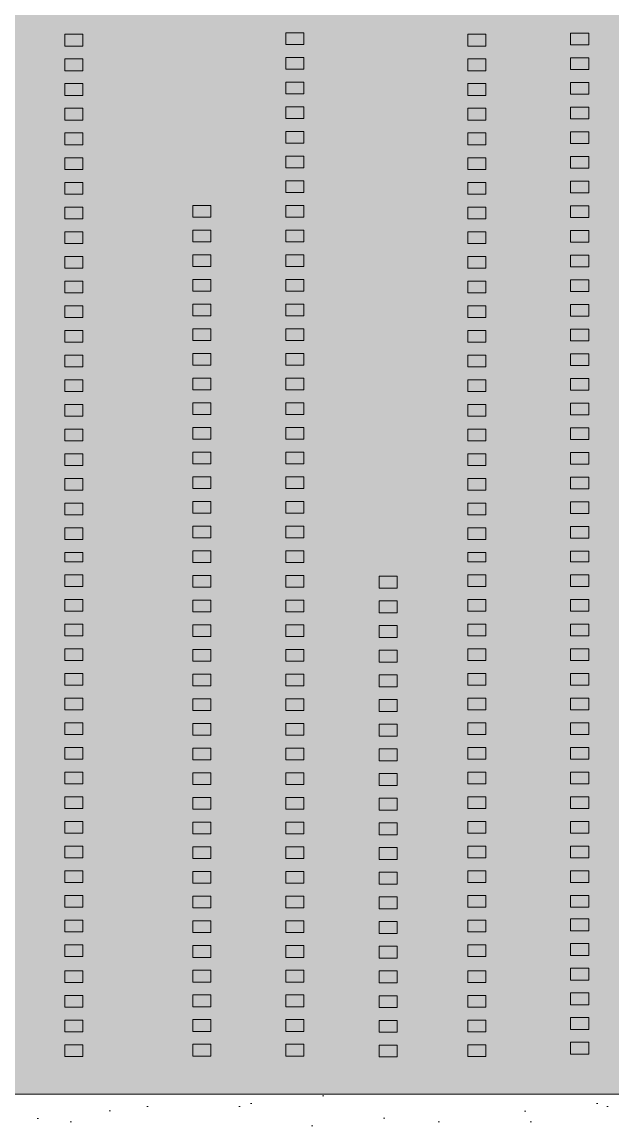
# Model space of a CAD drawing. Header units: millimetres. Extents: x 476244520 to 476657119, y 4620824743 to 4621446928.
# Drawn here: x 476556493 to 476559757, y 4621025817 to 4621031898 of the extents above; entities that cross this region are included whole.
import ezdxf

# ---------------------------------------------------------------- set-up
doc = ezdxf.new("R2010")
doc.units = ezdxf.units.MM
doc.header["$MEASUREMENT"] = 0
doc.layers.add('New_2D Drafting - General_Pen_No__30_Pen_No__9_Pen_No__9_Pen_No__254', color=7, linetype='Continuous', lineweight=0, true_color=0xcccccc)
for name, color, linetype, lineweight in [('New_2D Drafting - General_Pen_No__30_Pen_No__9_Pen_No__9_Pen_No__42', 250, 'Continuous', 0), ('New_2D Drafting - General_Pen_No__30_Pen_No__9_Pen_No__9_Pen_No__7', 7, 'Continuous', 0), ('New_Structural - Bearing_Pen_No__250', 7, 'Continuous', 0)]:
    doc.layers.add(name, color=color, linetype=linetype, lineweight=lineweight)

msp = doc.modelspace()

# ---------------------------------------------------------------- hatches: boundary and pattern name
at = {"layer": 'New_2D Drafting - General_Pen_No__30_Pen_No__9_Pen_No__9_Pen_No__254', "linetype": 'Continuous', "lineweight": 0, "true_color": 0xcccccc}
h = msp.add_hatch(dxfattribs=at)
h.set_pattern_fill('BRICK___RUNNING_BOND', color=254, style=0, pattern_type=2)
h.set_pattern_definition([(180, (476560325.686, 4621034175.24), (0, 66.64), []), (90, (476560325.69, 4621034175.24), (244.8, 0), [66.64, -66.64]), (90, (476560203.29, 4621034241.88), (244.8, 0), [66.64, -66.64])])
h.paths.add_polyline_path([(476553155.334, 4621038706.026), (476553155.326, 4621028596.024), (476553225.73, 4621028596.024), (476553225.73, 4621025966.681), (476553230.285, 4621025966.024), (476570925.391, 4621025966.024), (476570995.391, 4621025966.024), (476570995.391, 4621029166.014), (476570995.391, 4621039165.621), (476553155.334, 4621039165.617)])
h.paths.add_polyline_path([(476562025.094, 4621031666.024), (476563625.528, 4621031666.024), (476563625.528, 4621030066.024), (476562025.094, 4621030066.024)], flags=0)
h.paths.add_polyline_path([(476562025.527, 4621036466.024), (476563625.527, 4621036466.024), (476563625.527, 4621038066.024), (476562025.527, 4621038066.024)], flags=0)
h.paths.add_polyline_path([(476563625.961, 4621033266.024), (476562025.527, 4621033266.024), (476562025.527, 4621034866.024), (476563625.961, 4621034866.024)], flags=0)
h.paths.add_polyline_path([(476563625.528, 4621026866.024), (476563625.528, 4621028466.024), (476562025.527, 4621028466.024), (476562025.527, 4621026866.024)], flags=0)
at = {"layer": 'New_2D Drafting - General_Pen_No__30_Pen_No__9_Pen_No__9_Pen_No__42', "linetype": 'Continuous', "lineweight": 0}
h = msp.add_hatch(dxfattribs=at)
h.set_pattern_fill('CUT_STONE', color=250, style=0, pattern_type=2)
h.set_pattern_definition([(135, (476560325.7, 4621034975.24), (254.5584, 254.5584), [0, -240, 0, -360]), (70, (476559525.7, 4621034975.24), (-338.289, 123.127), [0, -176, 0, -304])])
h.paths.add_polyline_path([(476570925.391, 4621025966.024), (476553230.284, 4621025966.024), (476570925.391, 4621023666.024)])

# ---------------------------------------------------------------- linework, layer by layer
at = {"layer": 'New_2D Drafting - General_Pen_No__30_Pen_No__9_Pen_No__9_Pen_No__7', "color": 7, "linetype": 'Continuous', "lineweight": 0, "flags": 128}
for points in [[(476553155.334, 4621038706.026), (476553155.326, 4621028596.024), (476553225.73, 4621028596.024), (476553225.73, 4621025966.681), (476553230.285, 4621025966.024), (476570925.391, 4621025966.024), (476570995.391, 4621025966.024), (476570995.391, 4621029166.014), (476570995.391, 4621039165.621), (476553155.334, 4621039165.617)], [(476570925.391, 4621025966.024), (476553230.284, 4621025966.024), (476570925.391, 4621023666.024)]]:
    msp.add_lwpolyline(points, close=True, dxfattribs=at)
at = {"layer": 'New_Structural - Bearing_Pen_No__250', "color": 7, "linetype": 'Continuous', "lineweight": 0}
for p, q in [((476556730.493, 4621031829.998), (476556830.166, 4621031829.998)), ((476556730.493, 4621031764.998), (476556730.493, 4621031829.998)), ((476556830.166, 4621031764.998), (476556830.166, 4621031829.998)), ((476557953.284, 4621031773.543), (476557953.284, 4621031838.543)), ((476558052.957, 4621031838.543), (476557953.284, 4621031838.543)), ((476558052.957, 4621031773.543), (476558052.957, 4621031838.543)), ((476558958.67, 4621031764.998), (476558958.67, 4621031829.998)), ((476559058.342, 4621031829.998), (476558958.67, 4621031829.998)), ((476559058.342, 4621031764.998), (476559058.342, 4621031829.998)), ((476559528.342, 4621031771.515), (476559528.342, 4621031836.515)), ((476559628.015, 4621031836.515), (476559528.342, 4621031836.515)), ((476559628.015, 4621031771.515), (476559628.015, 4621031836.515)), ((476556730.493, 4621031764.998), (476556830.166, 4621031764.998)), ((476558052.957, 4621031773.543), (476557953.284, 4621031773.543)), ((476559058.342, 4621031764.998), (476558958.67, 4621031764.998)), ((476559628.015, 4621031771.515), (476559528.342, 4621031771.515)), ((476556730.493, 4621031693.48), (476556830.166, 4621031693.48)), ((476556730.493, 4621031628.48), (476556730.493, 4621031693.48)), ((476556830.166, 4621031628.48), (476556830.166, 4621031693.48)), ((476557953.284, 4621031637.025), (476557953.284, 4621031702.025)), ((476558052.957, 4621031702.025), (476557953.284, 4621031702.025)), ((476558052.957, 4621031637.025), (476558052.957, 4621031702.025)), ((476558958.67, 4621031628.48), (476558958.67, 4621031693.48)), ((476559058.342, 4621031693.48), (476558958.67, 4621031693.48)), ((476559058.342, 4621031628.48), (476559058.342, 4621031693.48)), ((476559528.342, 4621031634.998), (476559528.342, 4621031699.998)), ((476559628.015, 4621031699.998), (476559528.342, 4621031699.998)), ((476559628.015, 4621031634.998), (476559628.015, 4621031699.998)), ((476556730.493, 4621031628.48), (476556830.166, 4621031628.48)), ((476558052.957, 4621031637.025), (476557953.284, 4621031637.025)), ((476559058.342, 4621031628.48), (476558958.67, 4621031628.48)), ((476559628.015, 4621031634.998), (476559528.342, 4621031634.998)), ((476556730.493, 4621031556.963), (476556830.166, 4621031556.963)), ((476556730.493, 4621031491.963), (476556730.493, 4621031556.963)), ((476556830.166, 4621031491.963), (476556830.166, 4621031556.963)), ((476557953.284, 4621031500.508), (476557953.284, 4621031565.508)), ((476558052.957, 4621031565.508), (476557953.284, 4621031565.508)), ((476558052.957, 4621031500.508), (476558052.957, 4621031565.508)), ((476558958.67, 4621031491.963), (476558958.67, 4621031556.963)), ((476559058.342, 4621031556.963), (476558958.67, 4621031556.963)), ((476559058.342, 4621031491.963), (476559058.342, 4621031556.963)), ((476559528.342, 4621031498.48), (476559528.342, 4621031563.48)), ((476559628.015, 4621031563.48), (476559528.342, 4621031563.48)), ((476559628.015, 4621031498.48), (476559628.015, 4621031563.48)), ((476556730.493, 4621031491.963), (476556830.166, 4621031491.963)), ((476558052.957, 4621031500.508), (476557953.284, 4621031500.508)), ((476559058.342, 4621031491.963), (476558958.67, 4621031491.963)), ((476559628.015, 4621031498.48), (476559528.342, 4621031498.48)), ((476556730.493, 4621031420.446), (476556830.166, 4621031420.446)), ((476556730.493, 4621031355.446), (476556730.493, 4621031420.446)), ((476556830.166, 4621031355.446), (476556830.166, 4621031420.446)), ((476557953.284, 4621031363.991), (476557953.284, 4621031428.991)), ((476558052.957, 4621031428.991), (476557953.284, 4621031428.991)), ((476558052.957, 4621031363.991), (476558052.957, 4621031428.991)), ((476558958.67, 4621031355.446), (476558958.67, 4621031420.446)), ((476559058.342, 4621031420.446), (476558958.67, 4621031420.446)), ((476559058.342, 4621031355.446), (476559058.342, 4621031420.446)), ((476559528.342, 4621031361.963), (476559528.342, 4621031426.963)), ((476559628.015, 4621031426.963), (476559528.342, 4621031426.963)), ((476559628.015, 4621031361.963), (476559628.015, 4621031426.963)), ((476556730.493, 4621031355.446), (476556830.166, 4621031355.446)), ((476558052.957, 4621031363.991), (476557953.284, 4621031363.991)), ((476559058.342, 4621031355.446), (476558958.67, 4621031355.446)), ((476559628.015, 4621031361.963), (476559528.342, 4621031361.963)), ((476556730.493, 4621031283.929), (476556830.166, 4621031283.929)), ((476556730.493, 4621031218.929), (476556730.493, 4621031283.929)), ((476556830.166, 4621031218.929), (476556830.166, 4621031283.929)), ((476557953.284, 4621031227.474), (476557953.284, 4621031292.474)), ((476558052.957, 4621031292.474), (476557953.284, 4621031292.474)), ((476558052.957, 4621031227.474), (476558052.957, 4621031292.474)), ((476558958.67, 4621031218.929), (476558958.67, 4621031283.929)), ((476559058.342, 4621031283.929), (476558958.67, 4621031283.929)), ((476559058.342, 4621031218.929), (476559058.342, 4621031283.929)), ((476559528.342, 4621031225.446), (476559528.342, 4621031290.446)), ((476559628.015, 4621031290.446), (476559528.342, 4621031290.446)), ((476559628.015, 4621031225.446), (476559628.015, 4621031290.446)), ((476556730.493, 4621031218.929), (476556830.166, 4621031218.929)), ((476558052.957, 4621031227.474), (476557953.284, 4621031227.474)), ((476559058.342, 4621031218.929), (476558958.67, 4621031218.929)), ((476559628.015, 4621031225.446), (476559528.342, 4621031225.446)), ((476557953.284, 4621031090.956), (476557953.284, 4621031155.956)), ((476558052.957, 4621031155.956), (476557953.284, 4621031155.956)), ((476558052.957, 4621031090.956), (476558052.957, 4621031155.956)), ((476556730.493, 4621031147.411), (476556830.166, 4621031147.411)), ((476556730.493, 4621031082.411), (476556730.493, 4621031147.411)), ((476556830.166, 4621031082.411), (476556830.166, 4621031147.411)), ((476558958.67, 4621031082.411), (476558958.67, 4621031147.411)), ((476559058.342, 4621031147.411), (476558958.67, 4621031147.411)), ((476559058.342, 4621031082.411), (476559058.342, 4621031147.411)), ((476559528.342, 4621031088.929), (476559528.342, 4621031153.929)), ((476559628.015, 4621031153.929), (476559528.342, 4621031153.929)), ((476559628.015, 4621031088.929), (476559628.015, 4621031153.929)), ((476556730.493, 4621031082.411), (476556830.166, 4621031082.411)), ((476558052.957, 4621031090.956), (476557953.284, 4621031090.956)), ((476559058.342, 4621031082.411), (476558958.67, 4621031082.411)), ((476559628.015, 4621031088.929), (476559528.342, 4621031088.929)), ((476556730.493, 4621031010.894), (476556830.166, 4621031010.894)), ((476556730.493, 4621030945.894), (476556730.493, 4621031010.894)), ((476556830.166, 4621030945.894), (476556830.166, 4621031010.894)), ((476557953.284, 4621030954.439), (476557953.284, 4621031019.439)), ((476558052.957, 4621031019.439), (476557953.284, 4621031019.439)), ((476558052.957, 4621030954.439), (476558052.957, 4621031019.439)), ((476558958.67, 4621030945.894), (476558958.67, 4621031010.894)), ((476559058.342, 4621031010.894), (476558958.67, 4621031010.894)), ((476559058.342, 4621030945.894), (476559058.342, 4621031010.894)), ((476559528.342, 4621030952.411), (476559528.342, 4621031017.411)), ((476559628.015, 4621031017.411), (476559528.342, 4621031017.411)), ((476559628.015, 4621030952.411), (476559628.015, 4621031017.411)), ((476556730.493, 4621030945.894), (476556830.166, 4621030945.894)), ((476558052.957, 4621030954.439), (476557953.284, 4621030954.439)), ((476559058.342, 4621030945.894), (476558958.67, 4621030945.894)), ((476559628.015, 4621030952.411), (476559528.342, 4621030952.411)), ((476556730.493, 4621030874.377), (476556830.166, 4621030874.377)), ((476556730.493, 4621030809.377), (476556730.493, 4621030874.377)), ((476556830.166, 4621030809.377), (476556830.166, 4621030874.377)), ((476557438.551, 4621030817.922), (476557438.551, 4621030882.922)), ((476557538.223, 4621030882.922), (476557438.551, 4621030882.922)), ((476557538.223, 4621030817.922), (476557538.223, 4621030882.922)), ((476557953.284, 4621030817.922), (476557953.284, 4621030882.922)), ((476558052.957, 4621030882.922), (476557953.284, 4621030882.922)), ((476558052.957, 4621030817.922), (476558052.957, 4621030882.922)), ((476558958.67, 4621030809.377), (476558958.67, 4621030874.377)), ((476559058.342, 4621030874.377), (476558958.67, 4621030874.377)), ((476559058.342, 4621030809.377), (476559058.342, 4621030874.377)), ((476559528.342, 4621030815.894), (476559528.342, 4621030880.894)), ((476559628.015, 4621030880.894), (476559528.342, 4621030880.894)), ((476559628.015, 4621030815.894), (476559628.015, 4621030880.894)), ((476556730.493, 4621030809.377), (476556830.166, 4621030809.377)), ((476557538.223, 4621030817.922), (476557438.551, 4621030817.922)), ((476558052.957, 4621030817.922), (476557953.284, 4621030817.922)), ((476559058.342, 4621030809.377), (476558958.67, 4621030809.377)), ((476559628.015, 4621030815.894), (476559528.342, 4621030815.894)), ((476556730.493, 4621030737.859), (476556830.166, 4621030737.859)), ((476556730.493, 4621030672.859), (476556730.493, 4621030737.859)), ((476556830.166, 4621030672.859), (476556830.166, 4621030737.859)), ((476557438.551, 4621030681.404), (476557438.551, 4621030746.404)), ((476557538.223, 4621030746.404), (476557438.551, 4621030746.404)), ((476557538.223, 4621030681.404), (476557538.223, 4621030746.404)), ((476557953.284, 4621030681.404), (476557953.284, 4621030746.404)), ((476558052.957, 4621030746.404), (476557953.284, 4621030746.404)), ((476558052.957, 4621030681.404), (476558052.957, 4621030746.404)), ((476558958.67, 4621030672.859), (476558958.67, 4621030737.859)), ((476559058.342, 4621030737.859), (476558958.67, 4621030737.859)), ((476559058.342, 4621030672.859), (476559058.342, 4621030737.859)), ((476559528.342, 4621030679.377), (476559528.342, 4621030744.377)), ((476559628.015, 4621030744.377), (476559528.342, 4621030744.377)), ((476559628.015, 4621030679.377), (476559628.015, 4621030744.377)), ((476556730.493, 4621030672.859), (476556830.166, 4621030672.859)), ((476557538.223, 4621030681.404), (476557438.551, 4621030681.404)), ((476558052.957, 4621030681.404), (476557953.284, 4621030681.404)), ((476559058.342, 4621030672.859), (476558958.67, 4621030672.859)), ((476559628.015, 4621030679.377), (476559528.342, 4621030679.377)), ((476557438.551, 4621030544.887), (476557438.551, 4621030609.887)), ((476557538.223, 4621030609.887), (476557438.551, 4621030609.887)), ((476557538.223, 4621030544.887), (476557538.223, 4621030609.887)), ((476557953.284, 4621030544.887), (476557953.284, 4621030609.887)), ((476558052.957, 4621030609.887), (476557953.284, 4621030609.887)), ((476558052.957, 4621030544.887), (476558052.957, 4621030609.887)), ((476556730.493, 4621030601.342), (476556830.166, 4621030601.342)), ((476556730.493, 4621030536.342), (476556730.493, 4621030601.342)), ((476556830.166, 4621030536.342), (476556830.166, 4621030601.342)), ((476558958.67, 4621030536.342), (476558958.67, 4621030601.342)), ((476559058.342, 4621030601.342), (476558958.67, 4621030601.342)), ((476559058.342, 4621030536.342), (476559058.342, 4621030601.342)), ((476559528.342, 4621030542.859), (476559528.342, 4621030607.859)), ((476559628.015, 4621030607.859), (476559528.342, 4621030607.859)), ((476559628.015, 4621030542.859), (476559628.015, 4621030607.859)), ((476556730.493, 4621030536.342), (476556830.166, 4621030536.342)), ((476557538.223, 4621030544.887), (476557438.551, 4621030544.887)), ((476558052.957, 4621030544.887), (476557953.284, 4621030544.887)), ((476559058.342, 4621030536.342), (476558958.67, 4621030536.342)), ((476559628.015, 4621030542.859), (476559528.342, 4621030542.859)), ((476556730.493, 4621030464.825), (476556830.166, 4621030464.825)), ((476556730.493, 4621030399.825), (476556730.493, 4621030464.825)), ((476556830.166, 4621030399.825), (476556830.166, 4621030464.825)), ((476557438.551, 4621030408.37), (476557438.551, 4621030473.37)), ((476557538.223, 4621030473.37), (476557438.551, 4621030473.37)), ((476557538.223, 4621030408.37), (476557538.223, 4621030473.37)), ((476557953.284, 4621030408.37), (476557953.284, 4621030473.37)), ((476558052.957, 4621030473.37), (476557953.284, 4621030473.37)), ((476558052.957, 4621030408.37), (476558052.957, 4621030473.37)), ((476558958.67, 4621030399.825), (476558958.67, 4621030464.825)), ((476559058.342, 4621030464.825), (476558958.67, 4621030464.825)), ((476559058.342, 4621030399.825), (476559058.342, 4621030464.825)), ((476559528.342, 4621030406.342), (476559528.342, 4621030471.342)), ((476559628.015, 4621030471.342), (476559528.342, 4621030471.342)), ((476559628.015, 4621030406.342), (476559628.015, 4621030471.342)), ((476556730.493, 4621030399.825), (476556830.166, 4621030399.825)), ((476557538.223, 4621030408.37), (476557438.551, 4621030408.37)), ((476558052.957, 4621030408.37), (476557953.284, 4621030408.37)), ((476559058.342, 4621030399.825), (476558958.67, 4621030399.825)), ((476559628.015, 4621030406.342), (476559528.342, 4621030406.342)), ((476556730.493, 4621030328.308), (476556830.166, 4621030328.308)), ((476556730.493, 4621030263.308), (476556730.493, 4621030328.308)), ((476556830.166, 4621030263.308), (476556830.166, 4621030328.308)), ((476557438.551, 4621030271.853), (476557438.551, 4621030336.853)), ((476557538.223, 4621030336.853), (476557438.551, 4621030336.853)), ((476557538.223, 4621030271.853), (476557538.223, 4621030336.853)), ((476557953.284, 4621030271.853), (476557953.284, 4621030336.853)), ((476558052.957, 4621030336.853), (476557953.284, 4621030336.853)), ((476558052.957, 4621030271.853), (476558052.957, 4621030336.853)), ((476558958.67, 4621030263.308), (476558958.67, 4621030328.308)), ((476559058.342, 4621030328.308), (476558958.67, 4621030328.308)), ((476559058.342, 4621030263.308), (476559058.342, 4621030328.308)), ((476559528.342, 4621030269.825), (476559528.342, 4621030334.825)), ((476559628.015, 4621030334.825), (476559528.342, 4621030334.825)), ((476559628.015, 4621030269.825), (476559628.015, 4621030334.825)), ((476556730.493, 4621030263.308), (476556830.166, 4621030263.308)), ((476557538.223, 4621030271.853), (476557438.551, 4621030271.853)), ((476558052.957, 4621030271.853), (476557953.284, 4621030271.853)), ((476559058.342, 4621030263.308), (476558958.67, 4621030263.308)), ((476559628.015, 4621030269.825), (476559528.342, 4621030269.825)), ((476556730.493, 4621030191.79), (476556830.166, 4621030191.79)), ((476556730.493, 4621030126.79), (476556730.493, 4621030191.79)), ((476556830.166, 4621030126.79), (476556830.166, 4621030191.79)), ((476557438.551, 4621030135.335), (476557438.551, 4621030200.335)), ((476557538.223, 4621030200.335), (476557438.551, 4621030200.335)), ((476557538.223, 4621030135.335), (476557538.223, 4621030200.335)), ((476557953.284, 4621030135.335), (476557953.284, 4621030200.335)), ((476558052.957, 4621030200.335), (476557953.284, 4621030200.335)), ((476558052.957, 4621030135.335), (476558052.957, 4621030200.335)), ((476558958.67, 4621030126.79), (476558958.67, 4621030191.79)), ((476559058.342, 4621030191.79), (476558958.67, 4621030191.79)), ((476559058.342, 4621030126.79), (476559058.342, 4621030191.79)), ((476559528.342, 4621030133.308), (476559528.342, 4621030198.308)), ((476559628.015, 4621030198.308), (476559528.342, 4621030198.308)), ((476559628.015, 4621030133.308), (476559628.015, 4621030198.308)), ((476556730.493, 4621030126.79), (476556830.166, 4621030126.79)), ((476557538.223, 4621030135.335), (476557438.551, 4621030135.335)), ((476558052.957, 4621030135.335), (476557953.284, 4621030135.335)), ((476559058.342, 4621030126.79), (476558958.67, 4621030126.79)), ((476559628.015, 4621030133.308), (476559528.342, 4621030133.308)), ((476557438.551, 4621029998.818), (476557438.551, 4621030063.818)), ((476557538.223, 4621030063.818), (476557438.551, 4621030063.818)), ((476557538.223, 4621029998.818), (476557538.223, 4621030063.818)), ((476557953.284, 4621029998.818), (476557953.284, 4621030063.818)), ((476558052.957, 4621030063.818), (476557953.284, 4621030063.818)), ((476558052.957, 4621029998.818), (476558052.957, 4621030063.818)), ((476559528.342, 4621029996.79), (476559528.342, 4621030061.79)), ((476559628.015, 4621030061.79), (476559528.342, 4621030061.79)), ((476559628.015, 4621029996.79), (476559628.015, 4621030061.79)), ((476556730.493, 4621030055.273), (476556830.166, 4621030055.273)), ((476556730.493, 4621029990.273), (476556730.493, 4621030055.273)), ((476556830.166, 4621029990.273), (476556830.166, 4621030055.273)), ((476558958.67, 4621029990.273), (476558958.67, 4621030055.273)), ((476559058.342, 4621030055.273), (476558958.67, 4621030055.273)), ((476559058.342, 4621029990.273), (476559058.342, 4621030055.273)), ((476556730.493, 4621029990.273), (476556830.166, 4621029990.273)), ((476557538.223, 4621029998.818), (476557438.551, 4621029998.818)), ((476558052.957, 4621029998.818), (476557953.284, 4621029998.818)), ((476559058.342, 4621029990.273), (476558958.67, 4621029990.273)), ((476559628.015, 4621029996.79), (476559528.342, 4621029996.79)), ((476556730.493, 4621029918.756), (476556830.166, 4621029918.756)), ((476556730.493, 4621029853.756), (476556730.493, 4621029918.756)), ((476556830.166, 4621029853.756), (476556830.166, 4621029918.756)), ((476557438.551, 4621029862.301), (476557438.551, 4621029927.301)), ((476557538.223, 4621029927.301), (476557438.551, 4621029927.301)), ((476557538.223, 4621029862.301), (476557538.223, 4621029927.301)), ((476557953.284, 4621029862.301), (476557953.284, 4621029927.301)), ((476558052.957, 4621029927.301), (476557953.284, 4621029927.301)), ((476558052.957, 4621029862.301), (476558052.957, 4621029927.301)), ((476558958.67, 4621029853.756), (476558958.67, 4621029918.756)), ((476559058.342, 4621029918.756), (476558958.67, 4621029918.756)), ((476559058.342, 4621029853.756), (476559058.342, 4621029918.756)), ((476559528.342, 4621029860.273), (476559528.342, 4621029925.273)), ((476559628.015, 4621029925.273), (476559528.342, 4621029925.273)), ((476559628.015, 4621029860.273), (476559628.015, 4621029925.273)), ((476556730.493, 4621029853.756), (476556830.166, 4621029853.756)), ((476557538.223, 4621029862.301), (476557438.551, 4621029862.301)), ((476558052.957, 4621029862.301), (476557953.284, 4621029862.301)), ((476559058.342, 4621029853.756), (476558958.67, 4621029853.756)), ((476559628.015, 4621029860.273), (476559528.342, 4621029860.273)), ((476556730.493, 4621029782.239), (476556830.166, 4621029782.239)), ((476556730.493, 4621029717.239), (476556730.493, 4621029782.239)), ((476556830.166, 4621029717.239), (476556830.166, 4621029782.239)), ((476557438.551, 4621029725.784), (476557438.551, 4621029790.784)), ((476557538.223, 4621029790.784), (476557438.551, 4621029790.784)), ((476557538.223, 4621029725.784), (476557538.223, 4621029790.784)), ((476557953.284, 4621029725.784), (476557953.284, 4621029790.784)), ((476558052.957, 4621029790.784), (476557953.284, 4621029790.784)), ((476558052.957, 4621029725.784), (476558052.957, 4621029790.784)), ((476558958.67, 4621029717.239), (476558958.67, 4621029782.239)), ((476559058.342, 4621029782.239), (476558958.67, 4621029782.239)), ((476559058.342, 4621029717.239), (476559058.342, 4621029782.239)), ((476559528.342, 4621029723.756), (476559528.342, 4621029788.756)), ((476559628.015, 4621029788.756), (476559528.342, 4621029788.756)), ((476559628.015, 4621029723.756), (476559628.015, 4621029788.756)), ((476556730.493, 4621029717.239), (476556830.166, 4621029717.239)), ((476557538.223, 4621029725.784), (476557438.551, 4621029725.784)), ((476558052.957, 4621029725.784), (476557953.284, 4621029725.784)), ((476559058.342, 4621029717.239), (476558958.67, 4621029717.239)), ((476559628.015, 4621029723.756), (476559528.342, 4621029723.756)), ((476556730.493, 4621029645.721), (476556830.166, 4621029645.721)), ((476556730.493, 4621029580.721), (476556730.493, 4621029645.721)), ((476556830.166, 4621029580.721), (476556830.166, 4621029645.721)), ((476557438.551, 4621029589.266), (476557438.551, 4621029654.266)), ((476557538.223, 4621029654.266), (476557438.551, 4621029654.266)), ((476557538.223, 4621029589.266), (476557538.223, 4621029654.266)), ((476557953.284, 4621029589.266), (476557953.284, 4621029654.266)), ((476558052.957, 4621029654.266), (476557953.284, 4621029654.266)), ((476558052.957, 4621029589.266), (476558052.957, 4621029654.266)), ((476558958.67, 4621029580.721), (476558958.67, 4621029645.721)), ((476559058.342, 4621029645.721), (476558958.67, 4621029645.721)), ((476559058.342, 4621029580.721), (476559058.342, 4621029645.721)), ((476559528.342, 4621029587.239), (476559528.342, 4621029652.239)), ((476559628.015, 4621029652.239), (476559528.342, 4621029652.239)), ((476559628.015, 4621029587.239), (476559628.015, 4621029652.239)), ((476556730.493, 4621029580.721), (476556830.166, 4621029580.721)), ((476557538.223, 4621029589.266), (476557438.551, 4621029589.266)), ((476558052.957, 4621029589.266), (476557953.284, 4621029589.266)), ((476559058.342, 4621029580.721), (476558958.67, 4621029580.721)), ((476559628.015, 4621029587.239), (476559528.342, 4621029587.239)), ((476557438.551, 4621029452.749), (476557438.551, 4621029517.749)), ((476557538.223, 4621029517.749), (476557438.551, 4621029517.749)), ((476557538.223, 4621029452.749), (476557538.223, 4621029517.749)), ((476557953.284, 4621029452.749), (476557953.284, 4621029517.749)), ((476558052.957, 4621029517.749), (476557953.284, 4621029517.749)), ((476558052.957, 4621029452.749), (476558052.957, 4621029517.749)), ((476559528.342, 4621029450.721), (476559528.342, 4621029515.721)), ((476559628.015, 4621029515.721), (476559528.342, 4621029515.721)), ((476559628.015, 4621029450.721), (476559628.015, 4621029515.721)), ((476556730.493, 4621029509.204), (476556830.166, 4621029509.204)), ((476556730.493, 4621029444.204), (476556730.493, 4621029509.204)), ((476556830.166, 4621029444.204), (476556830.166, 4621029509.204)), ((476558958.67, 4621029444.204), (476558958.67, 4621029509.204)), ((476559058.342, 4621029509.204), (476558958.67, 4621029509.204)), ((476559058.342, 4621029444.204), (476559058.342, 4621029509.204)), ((476556730.493, 4621029444.204), (476556830.166, 4621029444.204)), ((476557538.223, 4621029452.749), (476557438.551, 4621029452.749)), ((476558052.957, 4621029452.749), (476557953.284, 4621029452.749)), ((476559058.342, 4621029444.204), (476558958.67, 4621029444.204)), ((476559628.015, 4621029450.721), (476559528.342, 4621029450.721)), ((476556730.493, 4621029372.687), (476556830.166, 4621029372.687)), ((476556730.493, 4621029307.687), (476556730.493, 4621029372.687)), ((476556830.166, 4621029307.687), (476556830.166, 4621029372.687)), ((476557438.551, 4621029316.232), (476557438.551, 4621029381.232)), ((476557538.223, 4621029381.232), (476557438.551, 4621029381.232)), ((476557538.223, 4621029316.232), (476557538.223, 4621029381.232)), ((476557953.284, 4621029316.232), (476557953.284, 4621029381.232)), ((476558052.957, 4621029381.232), (476557953.284, 4621029381.232)), ((476558052.957, 4621029316.232), (476558052.957, 4621029381.232)), ((476558958.67, 4621029307.687), (476558958.67, 4621029372.687)), ((476559058.342, 4621029372.687), (476558958.67, 4621029372.687)), ((476559058.342, 4621029307.687), (476559058.342, 4621029372.687)), ((476559528.342, 4621029314.204), (476559528.342, 4621029379.204)), ((476559628.015, 4621029379.204), (476559528.342, 4621029379.204)), ((476559628.015, 4621029314.204), (476559628.015, 4621029379.204)), ((476556730.493, 4621029307.687), (476556830.166, 4621029307.687)), ((476557538.223, 4621029316.232), (476557438.551, 4621029316.232)), ((476558052.957, 4621029316.232), (476557953.284, 4621029316.232)), ((476559058.342, 4621029307.687), (476558958.67, 4621029307.687)), ((476559628.015, 4621029314.204), (476559528.342, 4621029314.204)), ((476556730.493, 4621029236.169), (476556830.166, 4621029236.169)), ((476556730.493, 4621029171.169), (476556730.493, 4621029236.169)), ((476556830.166, 4621029171.169), (476556830.166, 4621029236.169)), ((476557438.551, 4621029179.714), (476557438.551, 4621029244.714)), ((476557538.223, 4621029244.714), (476557438.551, 4621029244.714)), ((476557538.223, 4621029179.714), (476557538.223, 4621029244.714)), ((476557953.284, 4621029179.714), (476557953.284, 4621029244.714)), ((476558052.957, 4621029244.714), (476557953.284, 4621029244.714)), ((476558052.957, 4621029179.714), (476558052.957, 4621029244.714)), ((476558958.67, 4621029171.169), (476558958.67, 4621029236.169)), ((476559058.342, 4621029236.169), (476558958.67, 4621029236.169)), ((476559058.342, 4621029171.169), (476559058.342, 4621029236.169)), ((476559528.342, 4621029177.687), (476559528.342, 4621029242.687)), ((476559628.015, 4621029242.687), (476559528.342, 4621029242.687)), ((476559628.015, 4621029177.687), (476559628.015, 4621029242.687)), ((476556730.493, 4621029171.169), (476556830.166, 4621029171.169)), ((476557538.223, 4621029179.714), (476557438.551, 4621029179.714)), ((476558052.957, 4621029179.714), (476557953.284, 4621029179.714)), ((476559058.342, 4621029171.169), (476558958.67, 4621029171.169)), ((476559628.015, 4621029177.687), (476559528.342, 4621029177.687)), ((476556730.493, 4621029099.652), (476556830.166, 4621029099.652)), ((476556730.493, 4621029034.652), (476556730.493, 4621029099.652)), ((476556830.166, 4621029034.652), (476556830.166, 4621029099.652)), ((476557438.551, 4621029043.197), (476557438.551, 4621029108.197)), ((476557538.223, 4621029108.197), (476557438.551, 4621029108.197)), ((476557538.223, 4621029043.197), (476557538.223, 4621029108.197)), ((476557953.284, 4621029043.197), (476557953.284, 4621029108.197)), ((476558052.957, 4621029108.197), (476557953.284, 4621029108.197)), ((476558052.957, 4621029043.197), (476558052.957, 4621029108.197)), ((476558958.67, 4621029034.652), (476558958.67, 4621029099.652)), ((476559058.342, 4621029099.652), (476558958.67, 4621029099.652)), ((476559058.342, 4621029034.652), (476559058.342, 4621029099.652)), ((476559528.342, 4621029041.169), (476559528.342, 4621029106.169)), ((476559628.015, 4621029106.169), (476559528.342, 4621029106.169)), ((476559628.015, 4621029041.169), (476559628.015, 4621029106.169)), ((476556730.493, 4621029034.652), (476556830.166, 4621029034.652)), ((476557538.223, 4621029043.197), (476557438.551, 4621029043.197)), ((476558052.957, 4621029043.197), (476557953.284, 4621029043.197)), ((476559058.342, 4621029034.652), (476558958.67, 4621029034.652)), ((476559628.015, 4621029041.169), (476559528.342, 4621029041.169)), ((476557438.551, 4621028906.68), (476557438.551, 4621028971.68)), ((476557538.223, 4621028971.68), (476557438.551, 4621028971.68)), ((476557538.223, 4621028906.68), (476557538.223, 4621028971.68)), ((476557953.284, 4621028906.68), (476557953.284, 4621028971.68)), ((476558052.957, 4621028971.68), (476557953.284, 4621028971.68)), ((476558052.957, 4621028906.68), (476558052.957, 4621028971.68)), ((476559628.015, 4621028969.652), (476559528.342, 4621028969.652)), ((476559528.342, 4621028910.922), (476559528.342, 4621028969.652)), ((476559628.015, 4621028910.922), (476559628.015, 4621028969.652)), ((476556730.493, 4621028963.135), (476556830.166, 4621028963.135)), ((476556730.493, 4621028910.922), (476556730.493, 4621028963.135)), ((476556730.493, 4621028910.922), (476556830.166, 4621028910.922)), ((476556830.166, 4621028910.922), (476556830.166, 4621028963.135)), ((476557538.223, 4621028906.68), (476557438.551, 4621028906.68)), ((476558052.957, 4621028906.68), (476557953.284, 4621028906.68)), ((476559058.342, 4621028963.135), (476558958.67, 4621028963.135)), ((476558958.67, 4621028910.922), (476558958.67, 4621028963.135)), ((476559058.342, 4621028910.922), (476558958.67, 4621028910.922)), ((476559058.342, 4621028910.922), (476559058.342, 4621028963.135)), ((476559628.015, 4621028910.922), (476559528.342, 4621028910.922)), ((476556730.493, 4621028839.404), (476556830.166, 4621028839.404)), ((476556730.493, 4621028774.404), (476556730.493, 4621028839.404)), ((476556830.166, 4621028774.404), (476556830.166, 4621028839.404)), ((476557438.551, 4621028770.163), (476557438.551, 4621028835.163)), ((476557538.223, 4621028835.163), (476557438.551, 4621028835.163)), ((476557538.223, 4621028770.163), (476557538.223, 4621028835.163)), ((476557953.284, 4621028770.163), (476557953.284, 4621028835.163)), ((476558052.957, 4621028835.163), (476557953.284, 4621028835.163)), ((476558052.957, 4621028770.163), (476558052.957, 4621028835.163)), ((476558467.957, 4621028766.085), (476558467.957, 4621028831.085)), ((476558567.629, 4621028831.085), (476558467.957, 4621028831.085)), ((476558567.629, 4621028766.085), (476558567.629, 4621028831.085)), ((476558958.67, 4621028774.404), (476558958.67, 4621028839.404)), ((476559058.342, 4621028839.404), (476558958.67, 4621028839.404)), ((476559058.342, 4621028774.404), (476559058.342, 4621028839.404)), ((476559528.342, 4621028774.404), (476559528.342, 4621028839.404)), ((476559628.015, 4621028839.404), (476559528.342, 4621028839.404)), ((476559628.015, 4621028774.404), (476559628.015, 4621028839.404)), ((476556730.493, 4621028774.404), (476556830.166, 4621028774.404)), ((476557538.223, 4621028770.163), (476557438.551, 4621028770.163)), ((476558052.957, 4621028770.163), (476557953.284, 4621028770.163)), ((476558567.629, 4621028766.085), (476558467.957, 4621028766.085)), ((476559058.342, 4621028774.404), (476558958.67, 4621028774.404)), ((476559628.015, 4621028774.404), (476559528.342, 4621028774.404)), ((476556730.493, 4621028702.887), (476556830.166, 4621028702.887)), ((476556730.493, 4621028637.887), (476556730.493, 4621028702.887)), ((476556830.166, 4621028637.887), (476556830.166, 4621028702.887)), ((476557438.551, 4621028633.645), (476557438.551, 4621028698.645)), ((476557538.223, 4621028698.645), (476557438.551, 4621028698.645)), ((476557538.223, 4621028633.645), (476557538.223, 4621028698.645)), ((476557953.284, 4621028633.645), (476557953.284, 4621028698.645)), ((476558052.957, 4621028698.645), (476557953.284, 4621028698.645)), ((476558052.957, 4621028633.645), (476558052.957, 4621028698.645)), ((476558467.957, 4621028629.568), (476558467.957, 4621028694.568)), ((476558567.629, 4621028694.568), (476558467.957, 4621028694.568)), ((476558567.629, 4621028629.568), (476558567.629, 4621028694.568)), ((476558958.67, 4621028637.887), (476558958.67, 4621028702.887)), ((476559058.342, 4621028702.887), (476558958.67, 4621028702.887)), ((476559058.342, 4621028637.887), (476559058.342, 4621028702.887)), ((476559528.342, 4621028637.887), (476559528.342, 4621028702.887)), ((476559628.015, 4621028702.887), (476559528.342, 4621028702.887)), ((476559628.015, 4621028637.887), (476559628.015, 4621028702.887)), ((476556730.493, 4621028637.887), (476556830.166, 4621028637.887)), ((476557538.223, 4621028633.645), (476557438.551, 4621028633.645)), ((476558052.957, 4621028633.645), (476557953.284, 4621028633.645)), ((476558567.629, 4621028629.568), (476558467.957, 4621028629.568)), ((476559058.342, 4621028637.887), (476558958.67, 4621028637.887)), ((476559628.015, 4621028637.887), (476559528.342, 4621028637.887)), ((476556730.493, 4621028566.37), (476556830.166, 4621028566.37)), ((476556730.493, 4621028501.37), (476556730.493, 4621028566.37)), ((476556830.166, 4621028501.37), (476556830.166, 4621028566.37)), ((476557438.551, 4621028497.128), (476557438.551, 4621028562.128)), ((476557538.223, 4621028562.128), (476557438.551, 4621028562.128)), ((476557538.223, 4621028497.128), (476557538.223, 4621028562.128)), ((476557953.284, 4621028497.128), (476557953.284, 4621028562.128)), ((476558052.957, 4621028562.128), (476557953.284, 4621028562.128)), ((476558052.957, 4621028497.128), (476558052.957, 4621028562.128)), ((476558467.957, 4621028493.051), (476558467.957, 4621028558.051)), ((476558567.629, 4621028558.051), (476558467.957, 4621028558.051)), ((476558567.629, 4621028493.051), (476558567.629, 4621028558.051)), ((476558958.67, 4621028501.37), (476558958.67, 4621028566.37)), ((476559058.342, 4621028566.37), (476558958.67, 4621028566.37)), ((476559058.342, 4621028501.37), (476559058.342, 4621028566.37)), ((476559528.342, 4621028501.37), (476559528.342, 4621028566.37)), ((476559628.015, 4621028566.37), (476559528.342, 4621028566.37)), ((476559628.015, 4621028501.37), (476559628.015, 4621028566.37)), ((476556730.493, 4621028501.37), (476556830.166, 4621028501.37)), ((476557538.223, 4621028497.128), (476557438.551, 4621028497.128)), ((476558052.957, 4621028497.128), (476557953.284, 4621028497.128)), ((476558567.629, 4621028493.051), (476558467.957, 4621028493.051)), ((476559058.342, 4621028501.37), (476558958.67, 4621028501.37)), ((476559628.015, 4621028501.37), (476559528.342, 4621028501.37)), ((476556730.493, 4621028429.852), (476556830.166, 4621028429.852)), ((476556730.493, 4621028364.852), (476556730.493, 4621028429.852)), ((476556830.166, 4621028364.852), (476556830.166, 4621028429.852)), ((476557438.551, 4621028360.611), (476557438.551, 4621028425.611)), ((476557538.223, 4621028425.611), (476557438.551, 4621028425.611)), ((476557538.223, 4621028360.611), (476557538.223, 4621028425.611)), ((476557953.284, 4621028360.611), (476557953.284, 4621028425.611)), ((476558052.957, 4621028425.611), (476557953.284, 4621028425.611)), ((476558052.957, 4621028360.611), (476558052.957, 4621028425.611)), ((476558467.957, 4621028356.533), (476558467.957, 4621028421.533)), ((476558567.629, 4621028421.533), (476558467.957, 4621028421.533)), ((476558567.629, 4621028356.533), (476558567.629, 4621028421.533)), ((476558958.67, 4621028364.852), (476558958.67, 4621028429.852)), ((476559058.342, 4621028429.852), (476558958.67, 4621028429.852)), ((476559058.342, 4621028364.852), (476559058.342, 4621028429.852)), ((476559528.342, 4621028364.852), (476559528.342, 4621028429.852)), ((476559628.015, 4621028429.852), (476559528.342, 4621028429.852)), ((476559628.015, 4621028364.852), (476559628.015, 4621028429.852)), ((476556730.493, 4621028364.852), (476556830.166, 4621028364.852)), ((476557538.223, 4621028360.611), (476557438.551, 4621028360.611)), ((476558052.957, 4621028360.611), (476557953.284, 4621028360.611)), ((476559058.342, 4621028364.852), (476558958.67, 4621028364.852)), ((476559628.015, 4621028364.852), (476559528.342, 4621028364.852)), ((476558567.629, 4621028356.533), (476558467.957, 4621028356.533)), ((476556730.493, 4621028293.335), (476556830.166, 4621028293.335)), ((476556730.493, 4621028228.335), (476556730.493, 4621028293.335)), ((476556830.166, 4621028228.335), (476556830.166, 4621028293.335)), ((476557438.551, 4621028224.094), (476557438.551, 4621028289.094)), ((476557538.223, 4621028289.094), (476557438.551, 4621028289.094)), ((476557538.223, 4621028224.094), (476557538.223, 4621028289.094)), ((476557953.284, 4621028224.094), (476557953.284, 4621028289.094)), ((476558052.957, 4621028289.094), (476557953.284, 4621028289.094)), ((476558052.957, 4621028224.094), (476558052.957, 4621028289.094)), ((476558467.957, 4621028220.016), (476558467.957, 4621028285.016)), ((476558567.629, 4621028285.016), (476558467.957, 4621028285.016)), ((476558567.629, 4621028220.016), (476558567.629, 4621028285.016)), ((476558958.67, 4621028228.335), (476558958.67, 4621028293.335)), ((476559058.342, 4621028293.335), (476558958.67, 4621028293.335)), ((476559058.342, 4621028228.335), (476559058.342, 4621028293.335)), ((476559528.342, 4621028228.335), (476559528.342, 4621028293.335)), ((476559628.015, 4621028293.335), (476559528.342, 4621028293.335)), ((476559628.015, 4621028228.335), (476559628.015, 4621028293.335)), ((476556730.493, 4621028228.335), (476556830.166, 4621028228.335)), ((476557538.223, 4621028224.094), (476557438.551, 4621028224.094)), ((476558052.957, 4621028224.094), (476557953.284, 4621028224.094)), ((476558567.629, 4621028220.016), (476558467.957, 4621028220.016)), ((476559058.342, 4621028228.335), (476558958.67, 4621028228.335)), ((476559628.015, 4621028228.335), (476559528.342, 4621028228.335)), ((476556730.493, 4621028156.818), (476556830.166, 4621028156.818)), ((476556730.493, 4621028091.818), (476556730.493, 4621028156.818)), ((476556830.166, 4621028091.818), (476556830.166, 4621028156.818)), ((476557438.551, 4621028087.576), (476557438.551, 4621028152.576)), ((476557538.223, 4621028152.576), (476557438.551, 4621028152.576)), ((476557538.223, 4621028087.576), (476557538.223, 4621028152.576)), ((476557953.284, 4621028087.576), (476557953.284, 4621028152.576)), ((476558052.957, 4621028152.576), (476557953.284, 4621028152.576)), ((476558052.957, 4621028087.576), (476558052.957, 4621028152.576)), ((476558467.957, 4621028083.499), (476558467.957, 4621028148.499)), ((476558567.629, 4621028148.499), (476558467.957, 4621028148.499)), ((476558567.629, 4621028083.499), (476558567.629, 4621028148.499)), ((476558958.67, 4621028091.818), (476558958.67, 4621028156.818)), ((476559058.342, 4621028156.818), (476558958.67, 4621028156.818)), ((476559058.342, 4621028091.818), (476559058.342, 4621028156.818)), ((476559528.342, 4621028091.818), (476559528.342, 4621028156.818)), ((476559628.015, 4621028156.818), (476559528.342, 4621028156.818)), ((476559628.015, 4621028091.818), (476559628.015, 4621028156.818)), ((476556730.493, 4621028091.818), (476556830.166, 4621028091.818)), ((476557538.223, 4621028087.576), (476557438.551, 4621028087.576)), ((476558052.957, 4621028087.576), (476557953.284, 4621028087.576)), ((476558567.629, 4621028083.499), (476558467.957, 4621028083.499)), ((476559058.342, 4621028091.818), (476558958.67, 4621028091.818)), ((476559628.015, 4621028091.818), (476559528.342, 4621028091.818)), ((476556730.493, 4621028020.301), (476556830.166, 4621028020.301)), ((476556730.493, 4621027955.301), (476556730.493, 4621028020.301)), ((476556830.166, 4621027955.301), (476556830.166, 4621028020.301)), ((476557438.551, 4621027951.059), (476557438.551, 4621028016.059)), ((476557538.223, 4621028016.059), (476557438.551, 4621028016.059)), ((476557538.223, 4621027951.059), (476557538.223, 4621028016.059)), ((476557953.284, 4621027951.059), (476557953.284, 4621028016.059)), ((476558052.957, 4621028016.059), (476557953.284, 4621028016.059)), ((476558052.957, 4621027951.059), (476558052.957, 4621028016.059)), ((476558467.957, 4621027946.981), (476558467.957, 4621028011.981)), ((476558567.629, 4621028011.981), (476558467.957, 4621028011.981)), ((476558567.629, 4621027946.981), (476558567.629, 4621028011.981)), ((476558958.67, 4621027955.301), (476558958.67, 4621028020.301)), ((476559058.342, 4621028020.301), (476558958.67, 4621028020.301)), ((476559058.342, 4621027955.301), (476559058.342, 4621028020.301)), ((476559528.342, 4621027955.301), (476559528.342, 4621028020.301)), ((476559628.015, 4621028020.301), (476559528.342, 4621028020.301)), ((476559628.015, 4621027955.301), (476559628.015, 4621028020.301)), ((476556730.493, 4621027955.301), (476556830.166, 4621027955.301)), ((476557538.223, 4621027951.059), (476557438.551, 4621027951.059)), ((476558052.957, 4621027951.059), (476557953.284, 4621027951.059)), ((476558567.629, 4621027946.981), (476558467.957, 4621027946.981)), ((476559058.342, 4621027955.301), (476558958.67, 4621027955.301)), ((476559628.015, 4621027955.301), (476559528.342, 4621027955.301)), ((476556730.493, 4621027883.783), (476556830.166, 4621027883.783)), ((476556730.493, 4621027818.783), (476556730.493, 4621027883.783)), ((476556830.166, 4621027818.783), (476556830.166, 4621027883.783)), ((476557438.551, 4621027814.542), (476557438.551, 4621027879.542)), ((476557538.223, 4621027879.542), (476557438.551, 4621027879.542)), ((476557538.223, 4621027814.542), (476557538.223, 4621027879.542)), ((476557953.284, 4621027814.542), (476557953.284, 4621027879.542)), ((476558052.957, 4621027879.542), (476557953.284, 4621027879.542)), ((476558052.957, 4621027814.542), (476558052.957, 4621027879.542)), ((476558467.957, 4621027810.464), (476558467.957, 4621027875.464)), ((476558567.629, 4621027875.464), (476558467.957, 4621027875.464)), ((476558567.629, 4621027810.464), (476558567.629, 4621027875.464)), ((476558958.67, 4621027818.783), (476558958.67, 4621027883.783)), ((476559058.342, 4621027883.783), (476558958.67, 4621027883.783)), ((476559058.342, 4621027818.783), (476559058.342, 4621027883.783)), ((476559528.342, 4621027818.783), (476559528.342, 4621027883.783)), ((476559628.015, 4621027883.783), (476559528.342, 4621027883.783)), ((476559628.015, 4621027818.783), (476559628.015, 4621027883.783)), ((476556730.493, 4621027818.783), (476556830.166, 4621027818.783)), ((476557538.223, 4621027814.542), (476557438.551, 4621027814.542)), ((476558052.957, 4621027814.542), (476557953.284, 4621027814.542)), ((476559058.342, 4621027818.783), (476558958.67, 4621027818.783)), ((476559628.015, 4621027818.783), (476559528.342, 4621027818.783)), ((476558567.629, 4621027810.464), (476558467.957, 4621027810.464)), ((476556730.493, 4621027747.266), (476556830.166, 4621027747.266)), ((476556730.493, 4621027682.266), (476556730.493, 4621027747.266)), ((476556830.166, 4621027682.266), (476556830.166, 4621027747.266)), ((476557438.551, 4621027678.024), (476557438.551, 4621027743.024)), ((476557538.223, 4621027743.024), (476557438.551, 4621027743.024)), ((476557538.223, 4621027678.024), (476557538.223, 4621027743.024)), ((476557953.284, 4621027678.024), (476557953.284, 4621027743.024)), ((476558052.957, 4621027743.024), (476557953.284, 4621027743.024)), ((476558052.957, 4621027678.024), (476558052.957, 4621027743.024)), ((476558467.957, 4621027673.947), (476558467.957, 4621027738.947)), ((476558567.629, 4621027738.947), (476558467.957, 4621027738.947)), ((476558567.629, 4621027673.947), (476558567.629, 4621027738.947)), ((476558958.67, 4621027682.266), (476558958.67, 4621027747.266)), ((476559058.342, 4621027747.266), (476558958.67, 4621027747.266)), ((476559058.342, 4621027682.266), (476559058.342, 4621027747.266)), ((476559528.342, 4621027682.266), (476559528.342, 4621027747.266)), ((476559628.015, 4621027747.266), (476559528.342, 4621027747.266)), ((476559628.015, 4621027682.266), (476559628.015, 4621027747.266)), ((476556730.493, 4621027682.266), (476556830.166, 4621027682.266)), ((476557538.223, 4621027678.024), (476557438.551, 4621027678.024)), ((476558052.957, 4621027678.024), (476557953.284, 4621027678.024)), ((476558567.629, 4621027673.947), (476558467.957, 4621027673.947)), ((476559058.342, 4621027682.266), (476558958.67, 4621027682.266)), ((476559628.015, 4621027682.266), (476559528.342, 4621027682.266)), ((476556730.493, 4621027610.749), (476556830.166, 4621027610.749)), ((476556730.493, 4621027545.749), (476556730.493, 4621027610.749)), ((476556830.166, 4621027545.749), (476556830.166, 4621027610.749)), ((476557438.551, 4621027541.507), (476557438.551, 4621027606.507)), ((476557538.223, 4621027606.507), (476557438.551, 4621027606.507)), ((476557538.223, 4621027541.507), (476557538.223, 4621027606.507)), ((476557953.284, 4621027541.507), (476557953.284, 4621027606.507)), ((476558052.957, 4621027606.507), (476557953.284, 4621027606.507)), ((476558052.957, 4621027541.507), (476558052.957, 4621027606.507)), ((476558467.957, 4621027537.43), (476558467.957, 4621027602.43)), ((476558567.629, 4621027602.43), (476558467.957, 4621027602.43)), ((476558567.629, 4621027537.43), (476558567.629, 4621027602.43)), ((476558958.67, 4621027545.749), (476558958.67, 4621027610.749)), ((476559058.342, 4621027610.749), (476558958.67, 4621027610.749)), ((476559058.342, 4621027545.749), (476559058.342, 4621027610.749)), ((476559528.342, 4621027545.749), (476559528.342, 4621027610.749)), ((476559628.015, 4621027610.749), (476559528.342, 4621027610.749)), ((476559628.015, 4621027545.749), (476559628.015, 4621027610.749)), ((476556730.493, 4621027545.749), (476556830.166, 4621027545.749)), ((476557538.223, 4621027541.507), (476557438.551, 4621027541.507)), ((476558052.957, 4621027541.507), (476557953.284, 4621027541.507)), ((476558567.629, 4621027537.43), (476558467.957, 4621027537.43)), ((476559058.342, 4621027545.749), (476558958.67, 4621027545.749)), ((476559628.015, 4621027545.749), (476559528.342, 4621027545.749)), ((476556730.493, 4621027474.232), (476556830.166, 4621027474.232)), ((476556730.493, 4621027409.232), (476556730.493, 4621027474.232)), ((476556830.166, 4621027409.232), (476556830.166, 4621027474.232)), ((476557438.551, 4621027404.99), (476557438.551, 4621027469.99)), ((476557538.223, 4621027469.99), (476557438.551, 4621027469.99)), ((476557538.223, 4621027404.99), (476557538.223, 4621027469.99)), ((476557953.284, 4621027404.99), (476557953.284, 4621027469.99)), ((476558052.957, 4621027469.99), (476557953.284, 4621027469.99)), ((476558052.957, 4621027404.99), (476558052.957, 4621027469.99)), ((476558467.957, 4621027400.912), (476558467.957, 4621027465.912)), ((476558567.629, 4621027465.912), (476558467.957, 4621027465.912)), ((476558567.629, 4621027400.912), (476558567.629, 4621027465.912)), ((476558958.67, 4621027409.232), (476558958.67, 4621027474.232)), ((476559058.342, 4621027474.232), (476558958.67, 4621027474.232)), ((476559058.342, 4621027409.232), (476559058.342, 4621027474.232)), ((476559528.342, 4621027409.232), (476559528.342, 4621027474.232)), ((476559628.015, 4621027474.232), (476559528.342, 4621027474.232)), ((476559628.015, 4621027409.232), (476559628.015, 4621027474.232)), ((476556730.493, 4621027409.232), (476556830.166, 4621027409.232)), ((476557538.223, 4621027404.99), (476557438.551, 4621027404.99)), ((476558052.957, 4621027404.99), (476557953.284, 4621027404.99)), ((476558567.629, 4621027400.912), (476558467.957, 4621027400.912)), ((476559058.342, 4621027409.232), (476558958.67, 4621027409.232)), ((476559628.015, 4621027409.232), (476559528.342, 4621027409.232)), ((476556730.493, 4621027337.714), (476556830.166, 4621027337.714)), ((476556730.493, 4621027272.714), (476556730.493, 4621027337.714)), ((476556830.166, 4621027272.714), (476556830.166, 4621027337.714)), ((476557438.551, 4621027268.473), (476557438.551, 4621027333.473)), ((476557538.223, 4621027333.473), (476557438.551, 4621027333.473)), ((476557538.223, 4621027268.473), (476557538.223, 4621027333.473)), ((476557953.284, 4621027268.473), (476557953.284, 4621027333.473)), ((476558052.957, 4621027333.473), (476557953.284, 4621027333.473)), ((476558052.957, 4621027268.473), (476558052.957, 4621027333.473)), ((476558467.957, 4621027264.395), (476558467.957, 4621027329.395)), ((476558567.629, 4621027329.395), (476558467.957, 4621027329.395)), ((476558567.629, 4621027264.395), (476558567.629, 4621027329.395)), ((476558958.67, 4621027272.714), (476558958.67, 4621027337.714)), ((476559058.342, 4621027337.714), (476558958.67, 4621027337.714)), ((476559058.342, 4621027272.714), (476559058.342, 4621027337.714)), ((476559528.342, 4621027272.714), (476559528.342, 4621027337.714)), ((476559628.015, 4621027337.714), (476559528.342, 4621027337.714)), ((476559628.015, 4621027272.714), (476559628.015, 4621027337.714)), ((476556730.493, 4621027272.714), (476556830.166, 4621027272.714)), ((476557538.223, 4621027268.473), (476557438.551, 4621027268.473)), ((476558052.957, 4621027268.473), (476557953.284, 4621027268.473)), ((476558567.629, 4621027264.395), (476558467.957, 4621027264.395)), ((476559058.342, 4621027272.714), (476558958.67, 4621027272.714)), ((476559628.015, 4621027272.714), (476559528.342, 4621027272.714)), ((476556730.493, 4621027201.197), (476556830.166, 4621027201.197)), ((476556730.493, 4621027136.197), (476556730.493, 4621027201.197)), ((476556830.166, 4621027136.197), (476556830.166, 4621027201.197)), ((476557438.551, 4621027131.955), (476557438.551, 4621027196.955)), ((476557538.223, 4621027196.955), (476557438.551, 4621027196.955)), ((476557538.223, 4621027131.955), (476557538.223, 4621027196.955)), ((476557953.284, 4621027131.955), (476557953.284, 4621027196.955)), ((476558052.957, 4621027196.955), (476557953.284, 4621027196.955)), ((476558052.957, 4621027131.955), (476558052.957, 4621027196.955)), ((476558467.957, 4621027127.878), (476558467.957, 4621027192.878)), ((476558567.629, 4621027192.878), (476558467.957, 4621027192.878)), ((476558567.629, 4621027127.878), (476558567.629, 4621027192.878)), ((476558958.67, 4621027136.197), (476558958.67, 4621027201.197)), ((476559058.342, 4621027201.197), (476558958.67, 4621027201.197)), ((476559058.342, 4621027136.197), (476559058.342, 4621027201.197)), ((476559528.342, 4621027136.197), (476559528.342, 4621027201.197)), ((476559628.015, 4621027201.197), (476559528.342, 4621027201.197)), ((476559628.015, 4621027136.197), (476559628.015, 4621027201.197)), ((476556730.493, 4621027136.197), (476556830.166, 4621027136.197)), ((476557538.223, 4621027131.955), (476557438.551, 4621027131.955)), ((476558052.957, 4621027131.955), (476557953.284, 4621027131.955)), ((476558567.629, 4621027127.878), (476558467.957, 4621027127.878)), ((476559058.342, 4621027136.197), (476558958.67, 4621027136.197)), ((476559628.015, 4621027136.197), (476559528.342, 4621027136.197)), ((476556730.493, 4621027064.68), (476556830.166, 4621027064.68)), ((476556730.493, 4621026999.68), (476556730.493, 4621027064.68)), ((476556830.166, 4621026999.68), (476556830.166, 4621027064.68)), ((476557438.551, 4621026995.438), (476557438.551, 4621027060.438)), ((476557538.223, 4621027060.438), (476557438.551, 4621027060.438)), ((476557538.223, 4621026995.438), (476557538.223, 4621027060.438)), ((476557953.284, 4621026995.438), (476557953.284, 4621027060.438)), ((476558052.957, 4621027060.438), (476557953.284, 4621027060.438)), ((476558052.957, 4621026995.438), (476558052.957, 4621027060.438)), ((476558467.957, 4621026991.361), (476558467.957, 4621027056.361)), ((476558567.629, 4621027056.361), (476558467.957, 4621027056.361)), ((476558567.629, 4621026991.361), (476558567.629, 4621027056.361)), ((476558958.67, 4621026999.68), (476558958.67, 4621027064.68)), ((476559058.342, 4621027064.68), (476558958.67, 4621027064.68)), ((476559058.342, 4621026999.68), (476559058.342, 4621027064.68)), ((476559528.342, 4621026999.68), (476559528.342, 4621027064.68)), ((476559628.015, 4621027064.68), (476559528.342, 4621027064.68)), ((476559628.015, 4621026999.68), (476559628.015, 4621027064.68)), ((476556730.493, 4621026999.68), (476556830.166, 4621026999.68)), ((476557538.223, 4621026995.438), (476557438.551, 4621026995.438)), ((476558052.957, 4621026995.438), (476557953.284, 4621026995.438)), ((476558567.629, 4621026991.361), (476558467.957, 4621026991.361)), ((476559058.342, 4621026999.68), (476558958.67, 4621026999.68)), ((476559628.015, 4621026999.68), (476559528.342, 4621026999.68)), ((476556730.493, 4621026928.162), (476556830.166, 4621026928.162)), ((476556730.493, 4621026863.162), (476556730.493, 4621026928.162)), ((476556830.166, 4621026863.162), (476556830.166, 4621026928.162)), ((476557438.551, 4621026858.921), (476557438.551, 4621026923.921)), ((476557538.223, 4621026923.921), (476557438.551, 4621026923.921)), ((476557538.223, 4621026858.921), (476557538.223, 4621026923.921)), ((476557953.284, 4621026858.921), (476557953.284, 4621026923.921)), ((476558052.957, 4621026923.921), (476557953.284, 4621026923.921)), ((476558052.957, 4621026858.921), (476558052.957, 4621026923.921)), ((476558467.957, 4621026854.843), (476558467.957, 4621026919.843)), ((476558567.629, 4621026919.843), (476558467.957, 4621026919.843)), ((476558567.629, 4621026854.843), (476558567.629, 4621026919.843)), ((476558958.67, 4621026863.162), (476558958.67, 4621026928.162)), ((476559058.342, 4621026928.162), (476558958.67, 4621026928.162)), ((476559058.342, 4621026863.162), (476559058.342, 4621026928.162)), ((476559528.342, 4621026869.68), (476559528.342, 4621026934.68)), ((476559628.015, 4621026934.68), (476559528.342, 4621026934.68)), ((476559628.015, 4621026869.68), (476559628.015, 4621026934.68)), ((476556730.493, 4621026863.162), (476556830.166, 4621026863.162)), ((476557538.223, 4621026858.921), (476557438.551, 4621026858.921)), ((476558052.957, 4621026858.921), (476557953.284, 4621026858.921)), ((476558567.629, 4621026854.843), (476558467.957, 4621026854.843)), ((476559058.342, 4621026863.162), (476558958.67, 4621026863.162)), ((476559628.015, 4621026869.68), (476559528.342, 4621026869.68)), ((476556730.493, 4621026791.645), (476556830.166, 4621026791.645)), ((476556730.493, 4621026726.645), (476556730.493, 4621026791.645)), ((476556830.166, 4621026726.645), (476556830.166, 4621026791.645)), ((476557438.551, 4621026722.404), (476557438.551, 4621026787.404)), ((476557538.223, 4621026787.404), (476557438.551, 4621026787.404)), ((476557538.223, 4621026722.404), (476557538.223, 4621026787.404)), ((476557953.284, 4621026722.404), (476557953.284, 4621026787.404)), ((476558052.957, 4621026787.404), (476557953.284, 4621026787.404)), ((476558052.957, 4621026722.404), (476558052.957, 4621026787.404)), ((476558467.957, 4621026718.326), (476558467.957, 4621026783.326)), ((476558567.629, 4621026783.326), (476558467.957, 4621026783.326)), ((476558567.629, 4621026718.326), (476558567.629, 4621026783.326)), ((476558958.67, 4621026726.645), (476558958.67, 4621026791.645)), ((476559058.342, 4621026791.645), (476558958.67, 4621026791.645)), ((476559058.342, 4621026726.645), (476559058.342, 4621026791.645)), ((476559528.342, 4621026733.162), (476559528.342, 4621026798.162)), ((476559628.015, 4621026798.162), (476559528.342, 4621026798.162)), ((476559628.015, 4621026733.162), (476559628.015, 4621026798.162)), ((476556730.493, 4621026726.645), (476556830.166, 4621026726.645)), ((476557538.223, 4621026722.404), (476557438.551, 4621026722.404)), ((476558052.957, 4621026722.404), (476557953.284, 4621026722.404)), ((476558567.629, 4621026718.326), (476558467.957, 4621026718.326)), ((476559058.342, 4621026726.645), (476558958.67, 4621026726.645)), ((476559628.015, 4621026733.162), (476559528.342, 4621026733.162)), ((476559528.342, 4621026596.645), (476559528.342, 4621026661.645)), ((476559628.015, 4621026661.645), (476559528.342, 4621026661.645)), ((476559628.015, 4621026596.645), (476559628.015, 4621026661.645)), ((476556730.493, 4621026648.611), (476556830.166, 4621026648.611)), ((476556730.493, 4621026583.611), (476556730.493, 4621026648.611)), ((476556830.166, 4621026583.611), (476556830.166, 4621026648.611)), ((476557438.551, 4621026585.886), (476557438.551, 4621026650.886)), ((476557538.223, 4621026650.886), (476557438.551, 4621026650.886)), ((476557538.223, 4621026585.886), (476557538.223, 4621026650.886)), ((476557953.284, 4621026585.886), (476557953.284, 4621026650.886)), ((476558052.957, 4621026650.886), (476557953.284, 4621026650.886)), ((476558052.957, 4621026585.886), (476558052.957, 4621026650.886)), ((476558467.957, 4621026581.809), (476558467.957, 4621026646.809)), ((476558567.629, 4621026646.809), (476558467.957, 4621026646.809)), ((476558567.629, 4621026581.809), (476558567.629, 4621026646.809)), ((476558958.67, 4621026583.611), (476558958.67, 4621026648.611)), ((476559058.342, 4621026648.611), (476558958.67, 4621026648.611)), ((476559058.342, 4621026583.611), (476559058.342, 4621026648.611)), ((476559628.015, 4621026596.645), (476559528.342, 4621026596.645)), ((476556730.493, 4621026583.611), (476556830.166, 4621026583.611)), ((476557538.223, 4621026585.886), (476557438.551, 4621026585.886)), ((476558052.957, 4621026585.886), (476557953.284, 4621026585.886)), ((476558567.629, 4621026581.809), (476558467.957, 4621026581.809)), ((476559058.342, 4621026583.611), (476558958.67, 4621026583.611)), ((476556730.493, 4621026512.093), (476556830.166, 4621026512.093)), ((476556730.493, 4621026447.093), (476556730.493, 4621026512.093)), ((476556830.166, 4621026447.093), (476556830.166, 4621026512.093)), ((476557438.551, 4621026449.369), (476557438.551, 4621026514.369)), ((476557538.223, 4621026514.369), (476557438.551, 4621026514.369)), ((476557538.223, 4621026449.369), (476557538.223, 4621026514.369)), ((476557953.284, 4621026449.369), (476557953.284, 4621026514.369)), ((476558052.957, 4621026514.369), (476557953.284, 4621026514.369)), ((476558052.957, 4621026449.369), (476558052.957, 4621026514.369)), ((476558467.957, 4621026445.291), (476558467.957, 4621026510.291)), ((476558567.629, 4621026510.291), (476558467.957, 4621026510.291)), ((476558567.629, 4621026445.291), (476558567.629, 4621026510.291)), ((476558958.67, 4621026447.093), (476558958.67, 4621026512.093)), ((476559058.342, 4621026512.093), (476558958.67, 4621026512.093)), ((476559058.342, 4621026447.093), (476559058.342, 4621026512.093)), ((476559528.342, 4621026460.128), (476559528.342, 4621026525.128)), ((476559628.015, 4621026525.128), (476559528.342, 4621026525.128)), ((476559628.015, 4621026460.128), (476559628.015, 4621026525.128)), ((476556730.493, 4621026447.093), (476556830.166, 4621026447.093)), ((476557538.223, 4621026449.369), (476557438.551, 4621026449.369)), ((476558052.957, 4621026449.369), (476557953.284, 4621026449.369)), ((476558567.629, 4621026445.291), (476558467.957, 4621026445.291)), ((476559058.342, 4621026447.093), (476558958.67, 4621026447.093)), ((476559628.015, 4621026460.128), (476559528.342, 4621026460.128)), ((476556730.493, 4621026375.576), (476556830.166, 4621026375.576)), ((476556730.493, 4621026310.576), (476556730.493, 4621026375.576)), ((476556830.166, 4621026310.576), (476556830.166, 4621026375.576)), ((476557438.551, 4621026312.852), (476557438.551, 4621026377.852)), ((476557538.223, 4621026377.852), (476557438.551, 4621026377.852)), ((476557538.223, 4621026312.852), (476557538.223, 4621026377.852)), ((476557953.284, 4621026312.852), (476557953.284, 4621026377.852)), ((476558052.957, 4621026377.852), (476557953.284, 4621026377.852)), ((476558052.957, 4621026312.852), (476558052.957, 4621026377.852)), ((476558467.957, 4621026308.774), (476558467.957, 4621026373.774)), ((476558567.629, 4621026373.774), (476558467.957, 4621026373.774)), ((476558567.629, 4621026308.774), (476558567.629, 4621026373.774)), ((476558958.67, 4621026310.576), (476558958.67, 4621026375.576)), ((476559058.342, 4621026375.576), (476558958.67, 4621026375.576)), ((476559058.342, 4621026310.576), (476559058.342, 4621026375.576)), ((476559528.342, 4621026323.611), (476559528.342, 4621026388.611)), ((476559628.015, 4621026388.611), (476559528.342, 4621026388.611)), ((476559628.015, 4621026323.611), (476559628.015, 4621026388.611)), ((476556730.493, 4621026310.576), (476556830.166, 4621026310.576)), ((476557538.223, 4621026312.852), (476557438.551, 4621026312.852)), ((476558052.957, 4621026312.852), (476557953.284, 4621026312.852)), ((476558567.629, 4621026308.774), (476558467.957, 4621026308.774)), ((476559058.342, 4621026310.576), (476558958.67, 4621026310.576)), ((476559628.015, 4621026323.611), (476559528.342, 4621026323.611)), ((476556730.493, 4621026239.059), (476556830.166, 4621026239.059)), ((476556730.493, 4621026174.059), (476556730.493, 4621026239.059)), ((476556830.166, 4621026174.059), (476556830.166, 4621026239.059)), ((476557438.551, 4621026176.334), (476557438.551, 4621026241.334)), ((476557538.223, 4621026241.334), (476557438.551, 4621026241.334)), ((476557538.223, 4621026176.334), (476557538.223, 4621026241.334)), ((476557953.284, 4621026176.334), (476557953.284, 4621026241.334)), ((476558052.957, 4621026241.334), (476557953.284, 4621026241.334)), ((476558052.957, 4621026176.334), (476558052.957, 4621026241.334)), ((476558467.957, 4621026172.257), (476558467.957, 4621026237.257)), ((476558567.629, 4621026237.257), (476558467.957, 4621026237.257)), ((476558567.629, 4621026172.257), (476558567.629, 4621026237.257)), ((476558958.67, 4621026174.059), (476558958.67, 4621026239.059)), ((476559058.342, 4621026239.059), (476558958.67, 4621026239.059)), ((476559058.342, 4621026174.059), (476559058.342, 4621026239.059)), ((476559528.342, 4621026187.093), (476559528.342, 4621026252.093)), ((476559628.015, 4621026252.093), (476559528.342, 4621026252.093)), ((476559628.015, 4621026187.093), (476559628.015, 4621026252.093)), ((476556730.493, 4621026174.059), (476556830.166, 4621026174.059)), ((476557538.223, 4621026176.334), (476557438.551, 4621026176.334)), ((476558052.957, 4621026176.334), (476557953.284, 4621026176.334)), ((476558567.629, 4621026172.257), (476558467.957, 4621026172.257)), ((476559058.342, 4621026174.059), (476558958.67, 4621026174.059)), ((476559628.015, 4621026187.093), (476559528.342, 4621026187.093))]:
    msp.add_line(p, q, dxfattribs=at)

doc.saveas('drawing.dxf')
